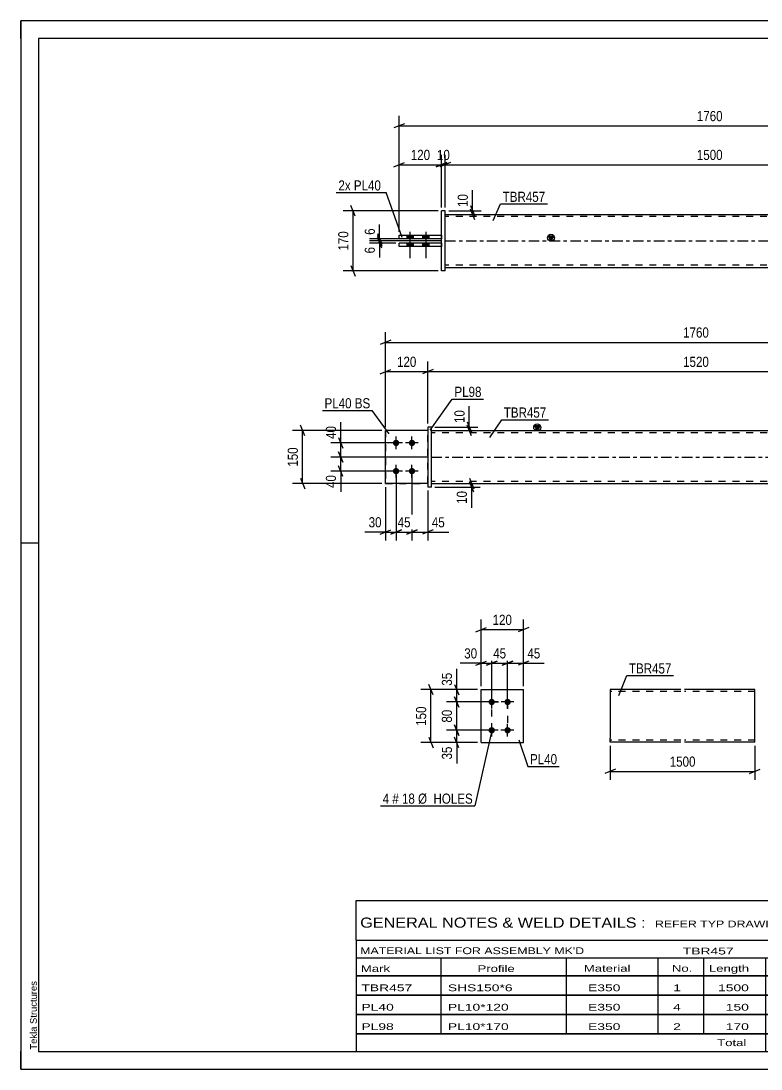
# Model space of a CAD drawing. Header units: millimetres. Extents: x 0 to 420, y 0 to 297.
# Drawn here: x 0 to 209.8, y 0 to 297 of the extents above; entities that cross this region are included whole.
import ezdxf

# ---------------------------------------------------------------- set-up
doc = ezdxf.new("R2010")
doc.units = ezdxf.units.MM
doc.linetypes.add('DXK_LINE_DOT2', pattern=[3.9198, 1.9599, -1.9599])
doc.linetypes.add('DXK_LINE_DOT3', pattern=[5.9187, 2.979, -0.9799, 0.9799, -0.9799])
doc.styles.add('Arial', font='ARIAL.TTF', dxfattribs={"height": 0.2})
doc.styles.add('Arial Narrow', font='ARIALN.TTF', dxfattribs={"height": 0.2})

# ---------------------------------------------------------------- blocks, each defined once
blk = doc.blocks.new('Unknown-580611824-1130')
at = {"color": 5, "linetype": 'Continuous'}
for p, q in [((420, 297), (0, 297)), ((0, 297), (0, 0)), ((0, 292), (0, 297)), ((415, 292), (5, 292)), ((5, 292), (5, 5)), ((5, 149), (0, 149)), ((0, 0), (0, 5)), ((5, 5), (415, 5)), ((0, 0), (420, 0))]:
    blk.add_line(p, q, dxfattribs=at)
at = {"color": 174, "linetype": 'Continuous', "style": 'Arial'}
blk.add_text('Tekla Structures', height=1.9102, rotation=90, dxfattribs=at).set_placement((4.5, 5.5))
blk = doc.blocks.new('Part-580611824-2026 - 2020')
at = {"color": 2, "linetype": 'Continuous'}
for p, q in [((130.43, 92.51), (130.43, 107.51)), ((130.43, 107.51), (142.43, 107.51)), ((142.43, 92.51), (142.43, 107.51)), ((130.43, 92.51), (142.43, 92.51))]:
    blk.add_line(p, q, dxfattribs=at)
blk = doc.blocks.new('Bolt-580611824-2727 - 2020')
at = {"linetype": 'Continuous'}
for points in [[(133.43, 103.11, -1), (133.43, 104.91, -1)], [(137.93, 103.11, -1), (137.93, 104.91, -1)], [(133.43, 95.11, -1), (133.43, 96.91, -1)], [(137.93, 95.11, -1), (137.93, 96.91, -1)]]:
    blk.add_hatch(color=1, dxfattribs=at).paths.add_polyline_path(points)
at = {"color": 1, "linetype": 'Continuous'}
for p, q in [((135.23, 104.01), (131.63, 104.01)), ((133.43, 102.21), (133.43, 105.81)), ((139.73, 104.01), (136.13, 104.01)), ((137.93, 102.21), (137.93, 105.81)), ((135.23, 96.01), (131.63, 96.01)), ((133.43, 94.21), (133.43, 97.81)), ((139.73, 96.01), (136.13, 96.01)), ((137.93, 94.21), (137.93, 97.81))]:
    blk.add_line(p, q, dxfattribs=at)
blk = doc.blocks.new('Part-580611824-1651 - 1645')
at = {"color": 7, "linetype": 'DXK_LINE_DOT2'}
for p, q in [((115.33, 180.93), (103.33, 180.93)), ((103.33, 180.93), (103.33, 165.93)), ((115.33, 165.93), (115.33, 180.93)), ((103.33, 165.93), (115.33, 165.93))]:
    blk.add_line(p, q, dxfattribs=at)
blk = doc.blocks.new('Part-580611824-1672 - 1645')
at = {"linetype": 'Continuous'}
blk.add_hatch(color=2, dxfattribs=at).paths.add_polyline_path([(146.33, 180.93), (145.53, 182.33), (147.13, 182.33)])
at = {"color": 2, "linetype": 'Continuous'}
for p, q in [((146.33, 180.93), (145.53, 182.33)), ((145.53, 182.33), (147.13, 182.33)), ((147.13, 182.33), (146.33, 180.93)), ((116.33, 180.93), (266.34, 180.93)), ((116.33, 165.93), (266.34, 165.93))]:
    blk.add_line(p, q, dxfattribs=at)
at = {"color": 7, "linetype": 'DXK_LINE_DOT2'}
for p, q in [((116.33, 165.93), (116.33, 180.93)), ((266.34, 180.33), (116.33, 180.33)), ((266.34, 165.93), (266.34, 180.93)), ((266.34, 166.53), (116.33, 166.53))]:
    blk.add_line(p, q, dxfattribs=at)
at = {"color": 7, "linetype": 'DXK_LINE_DOT3'}
blk.add_line((116.33, 173.43), (266.34, 173.43), dxfattribs=at)
at = {"color": 2, "linetype": 'Continuous'}
blk.add_circle((146.33, 181.83), 1, dxfattribs=at)
blk = doc.blocks.new('Part-580611824-1656 - 1645')
at = {"color": 2, "linetype": 'Continuous'}
for p, q in [((115.33, 180.93), (103.33, 180.93)), ((103.33, 165.93), (103.33, 180.93)), ((115.33, 165.93), (103.33, 165.93))]:
    blk.add_line(p, q, dxfattribs=at)
at = {"color": 7, "linetype": 'DXK_LINE_DOT2'}
blk.add_line((115.33, 165.93), (115.33, 180.93), dxfattribs=at)
blk = doc.blocks.new('Bolt-580611824-1679 - 1645')
at = {"linetype": 'Continuous'}
for points in [[(106.33, 176.53, -1), (106.33, 178.33, -1)], [(110.83, 176.53, -1), (110.83, 178.33, -1)], [(106.33, 168.53, -1), (106.33, 170.33, -1)], [(110.83, 168.53, -1), (110.83, 170.33, -1)]]:
    blk.add_hatch(color=1, dxfattribs=at).paths.add_polyline_path(points)
at = {"color": 1, "linetype": 'Continuous'}
for p, q in [((106.33, 175.63), (106.33, 179.23)), ((110.83, 175.63), (110.83, 179.23)), ((108.13, 177.43), (104.53, 177.43)), ((112.63, 177.43), (109.03, 177.43)), ((108.13, 169.43), (104.53, 169.43)), ((106.33, 167.63), (106.33, 171.23)), ((112.63, 169.43), (109.03, 169.43)), ((110.83, 167.63), (110.83, 171.23))]:
    blk.add_line(p, q, dxfattribs=at)
blk = doc.blocks.new('Part-580611824-1684 - 1645')
at = {"color": 2, "linetype": 'Continuous'}
for p, q in [((116.33, 181.93), (115.33, 181.93)), ((115.33, 181.93), (115.33, 164.93)), ((116.33, 164.93), (116.33, 181.93)), ((116.33, 164.93), (115.33, 164.93))]:
    blk.add_line(p, q, dxfattribs=at)
blk = doc.blocks.new('Part-580611824-1402 - 1367')
at = {"color": 2, "linetype": 'Continuous'}
for p, q in [((119.23, 234.07), (107.23, 234.07)), ((107.23, 233.07), (107.23, 234.07)), ((119.23, 233.07), (107.23, 233.07))]:
    blk.add_line(p, q, dxfattribs=at)
at = {"color": 7, "linetype": 'DXK_LINE_DOT2'}
blk.add_line((119.23, 234.07), (119.23, 233.07), dxfattribs=at)
blk = doc.blocks.new('Part-580611824-1434 - 1367')
at = {"linetype": 'Continuous'}
blk.add_hatch(color=2, dxfattribs=at).paths.add_polyline_path([(150.23, 234.67), (149.43, 236.07), (151.03, 236.07)])
at = {"color": 2, "linetype": 'Continuous'}
for p, q in [((120.23, 242.17), (270.23, 242.17)), ((150.23, 234.67), (149.43, 236.07)), ((149.43, 236.07), (151.03, 236.07)), ((151.03, 236.07), (150.23, 234.67)), ((120.23, 227.17), (270.23, 227.17))]:
    blk.add_line(p, q, dxfattribs=at)
at = {"color": 7, "linetype": 'DXK_LINE_DOT2'}
for p, q in [((120.23, 227.17), (120.23, 242.17)), ((270.23, 241.57), (120.23, 241.57)), ((270.23, 242.17), (270.23, 227.17)), ((270.23, 227.77), (120.23, 227.77))]:
    blk.add_line(p, q, dxfattribs=at)
at = {"color": 7, "linetype": 'DXK_LINE_DOT3'}
blk.add_line((120.23, 234.67), (270.23, 234.67), dxfattribs=at)
at = {"color": 2, "linetype": 'Continuous'}
blk.add_circle((150.23, 235.57), 1, dxfattribs=at)
blk = doc.blocks.new('Bolt-580611824-1370 - 1367')
at = {"linetype": 'Continuous'}
for points in [[(109.33, 235.27), (111.13, 235.27), (111.13, 236.27), (109.33, 236.27)], [(109.33, 235.27), (111.13, 235.27), (111.13, 236.27), (109.33, 236.27)], [(113.83, 235.27), (115.63, 235.27), (115.63, 236.27), (113.83, 236.27)], [(113.83, 235.27), (115.63, 235.27), (115.63, 236.27), (113.83, 236.27)], [(109.33, 233.07), (111.13, 233.07), (111.13, 234.07), (109.33, 234.07)], [(109.33, 233.07), (111.13, 233.07), (111.13, 234.07), (109.33, 234.07)], [(113.83, 233.07), (115.63, 233.07), (115.63, 234.07), (113.83, 234.07)], [(113.83, 233.07), (115.63, 233.07), (115.63, 234.07), (113.83, 234.07)]]:
    blk.add_hatch(color=1, dxfattribs=at).paths.add_polyline_path(points)
at = {"color": 1, "linetype": 'Continuous'}
for p, q in [((109.33, 236.27), (109.33, 235.27)), ((109.33, 236.27), (109.33, 235.27)), ((110.23, 237.27), (110.23, 229.77)), ((110.23, 237.27), (110.23, 229.77)), ((111.13, 236.27), (111.13, 235.27)), ((111.13, 236.27), (111.13, 235.27)), ((113.83, 236.27), (113.83, 235.27)), ((113.83, 236.27), (113.83, 235.27)), ((114.73, 237.27), (114.73, 229.77)), ((114.73, 237.27), (114.73, 229.77)), ((115.63, 236.27), (115.63, 235.27)), ((115.63, 236.27), (115.63, 235.27)), ((109.33, 234.07), (109.33, 233.07)), ((109.33, 234.07), (109.33, 233.07)), ((111.13, 234.07), (111.13, 233.07)), ((111.13, 234.07), (111.13, 233.07)), ((113.83, 234.07), (113.83, 233.07)), ((113.83, 234.07), (113.83, 233.07)), ((115.63, 234.07), (115.63, 233.07)), ((115.63, 234.07), (115.63, 233.07))]:
    blk.add_line(p, q, dxfattribs=at)
blk = doc.blocks.new('Part-580611824-1371 - 1367')
at = {"color": 2, "linetype": 'Continuous'}
for p, q in [((120.23, 243.17), (119.23, 243.17)), ((119.23, 226.17), (119.23, 243.17)), ((120.23, 226.17), (120.23, 243.17)), ((120.23, 226.17), (119.23, 226.17))]:
    blk.add_line(p, q, dxfattribs=at)
blk = doc.blocks.new('Part-580611824-1397 - 1367')
at = {"color": 2, "linetype": 'Continuous'}
for p, q in [((107.23, 236.27), (119.23, 236.27)), ((107.23, 235.27), (107.23, 236.27)), ((119.23, 235.27), (107.23, 235.27))]:
    blk.add_line(p, q, dxfattribs=at)
at = {"color": 7, "linetype": 'DXK_LINE_DOT2'}
blk.add_line((119.23, 236.27), (119.23, 235.27), dxfattribs=at)
blk = doc.blocks.new('Part-580611824-2228 - 2221')
at = {"color": 2, "linetype": 'Continuous'}
for p, q in [((187.03, 107.59), (167.03, 107.59)), ((167.03, 107.59), (167.03, 93.79)), ((208.03, 107.59), (188.03, 107.59)), ((208.03, 92.59), (208.03, 107.59)), ((167.03, 92.95), (167.03, 93.79)), ((167.03, 92.69), (167.03, 92.95)), ((167.03, 92.59), (167.03, 92.69)), ((187.03, 92.59), (167.03, 92.59)), ((208.03, 92.59), (188.03, 92.59))]:
    blk.add_line(p, q, dxfattribs=at)
at = {"color": 7, "linetype": 'DXK_LINE_DOT2'}
for p, q in [((187.03, 106.99), (167.03, 106.99)), ((208.03, 106.99), (188.03, 106.99)), ((167.03, 93.34), (167.03, 93.79)), ((167.03, 92.95), (167.03, 93.56)), ((167.03, 93.19), (167.03, 93.24)), ((167.03, 93.19), (167.03, 93.24)), ((187.03, 93.19), (167.03, 93.19)), ((167.03, 92.59), (167.03, 92.59)), ((208.03, 93.19), (188.03, 93.19)), ((208.03, 93.19), (208.03, 93.24))]:
    blk.add_line(p, q, dxfattribs=at)
blk = doc.blocks.new('Rectangle-580611824-3437 - 2020')
at = {"color": 1, "linetype": 'DXK_LINE_DOT2'}
blk.add_lwpolyline([(133.43, 104.01), (137.93, 104.01), (137.93, 96.01), (133.43, 96.01), (133.43, 104.01)], close=True, dxfattribs=at)
blk = doc.blocks.new('StraightDimension-580611824-2170 - 2020')
at = {"color": 7, "linetype": 'Continuous'}
for p, q in [((128.93, 123.91), (131.93, 125.11)), ((130.43, 108.51), (130.43, 127.36)), ((143.93, 125.11), (140.93, 123.91)), ((142.43, 108.51), (142.43, 127.36)), ((130.43, 124.51), (142.43, 124.51))]:
    blk.add_line(p, q, dxfattribs=at)
at = {"color": 0}
blk.add_wipeout([(139.77, 125.26), (139.77, 129.46), (133.08, 129.46), (133.08, 125.26)], dxfattribs=at)
at = {"color": 3, "style": 'Arial Narrow'}
blk.add_text('120', height=2.863, dxfattribs=at).set_placement((133.68, 125.86))
blk = doc.blocks.new('StraightDimension-580611824-3563 - 2020')
at = {"color": 7, "linetype": 'Continuous'}
for p, q in [((130.43, 108.51), (130.43, 117.86)), ((133.43, 105.01), (133.43, 117.86)), ((128.93, 114.41), (131.93, 115.61)), ((130.43, 115.01), (133.43, 115.01)), ((134.93, 115.61), (131.93, 114.41))]:
    blk.add_line(p, q, dxfattribs=at)
at = {"color": 0}
blk.add_wipeout([(129.9, 115.76), (129.9, 119.96), (125.04, 119.96), (125.04, 115.76)], dxfattribs=at)
at = {"color": 7, "linetype": 'Continuous'}
blk.add_line((130.43, 115.01), (124.52, 115.01), dxfattribs=at)
blk.add_line((130.43, 115.01), (124.52, 115.01), dxfattribs=at)
at = {"color": 3, "style": 'Arial Narrow'}
blk.add_text('30', height=2.863, dxfattribs=at).set_placement((125.64, 116.36))
blk = doc.blocks.new('StraightDimension-580611824-2128 - 2020')
at = {"color": 7, "linetype": 'Continuous'}
for p, q in [((129.43, 107.51), (113.34, 107.51)), ((116.79, 106.01), (115.59, 109.01)), ((116.19, 92.51), (116.19, 107.51)), ((129.43, 92.51), (113.34, 92.51)), ((115.59, 94.01), (116.79, 91.01))]:
    blk.add_line(p, q, dxfattribs=at)
at = {"color": 0}
blk.add_wipeout([(115.44, 103.35), (111.24, 103.35), (111.24, 96.66), (115.44, 96.66)], dxfattribs=at)
at = {"color": 3, "style": 'Arial Narrow'}
blk.add_text('150', height=2.863, rotation=90.0002, dxfattribs=at).set_placement((114.84, 97.26))
blk = doc.blocks.new('StraightDimension-580611824-3481 - 2020')
at = {"color": 7, "linetype": 'Continuous'}
for p, q in [((129.43, 107.51), (120.66, 107.51)), ((122.91, 109.01), (124.11, 106.01)), ((123.51, 104.01), (123.51, 107.51)), ((132.43, 104.01), (120.66, 104.01)), ((124.11, 102.51), (122.91, 105.51))]:
    blk.add_line(p, q, dxfattribs=at)
at = {"color": 0}
blk.add_wipeout([(122.76, 112.89), (118.56, 112.89), (118.56, 108.03), (122.76, 108.03)], dxfattribs=at)
at = {"color": 7, "linetype": 'Continuous'}
blk.add_line((123.51, 107.51), (123.51, 113.41), dxfattribs=at)
blk.add_line((123.51, 107.51), (123.51, 113.41), dxfattribs=at)
at = {"color": 3, "style": 'Arial Narrow'}
blk.add_text('35', height=2.863, rotation=90.0002, dxfattribs=at).set_placement((122.16, 108.63))
blk = doc.blocks.new('StraightDimension-580611824-3482 - 2020')
at = {"color": 7, "linetype": 'Continuous'}
for p, q in [((132.43, 104.01), (120.66, 104.01)), ((122.91, 105.51), (124.11, 102.51)), ((123.51, 96.01), (123.51, 104.01)), ((132.43, 96.01), (120.66, 96.01)), ((124.11, 94.51), (122.91, 97.51))]:
    blk.add_line(p, q, dxfattribs=at)
at = {"color": 0}
blk.add_wipeout([(122.76, 102.43), (118.56, 102.43), (118.56, 97.58), (122.76, 97.58)], dxfattribs=at)
at = {"color": 3, "style": 'Arial Narrow'}
blk.add_text('80', height=2.863, rotation=90.0002, dxfattribs=at).set_placement((122.16, 98.18))
blk = doc.blocks.new('StraightDimension-580611824-3483 - 2020')
at = {"color": 7, "linetype": 'Continuous'}
for p, q in [((132.43, 96.01), (120.66, 96.01)), ((122.91, 97.51), (124.11, 94.51)), ((123.51, 92.51), (123.51, 96.01)), ((129.43, 92.51), (120.66, 92.51)), ((124.11, 91.01), (122.91, 94.01))]:
    blk.add_line(p, q, dxfattribs=at)
at = {"color": 0}
blk.add_wipeout([(122.76, 91.98), (118.56, 91.98), (118.56, 87.12), (122.76, 87.12)], dxfattribs=at)
at = {"color": 7, "linetype": 'Continuous'}
blk.add_line((123.51, 92.51), (123.51, 86.6), dxfattribs=at)
blk.add_line((123.51, 92.51), (123.51, 86.6), dxfattribs=at)
at = {"color": 3, "style": 'Arial Narrow'}
blk.add_text('35', height=2.863, rotation=90.0002, dxfattribs=at).set_placement((122.16, 87.72))
blk = doc.blocks.new('StraightDimension-580611824-3561 - 2020')
at = {"color": 7, "linetype": 'Continuous'}
for p, q in [((137.93, 105.01), (137.93, 117.86)), ((142.43, 108.51), (142.43, 117.86)), ((136.43, 114.41), (139.43, 115.61)), ((137.93, 115.01), (142.43, 115.01)), ((143.93, 115.61), (140.93, 114.41))]:
    blk.add_line(p, q, dxfattribs=at)
at = {"color": 0}
blk.add_wipeout([(147.81, 115.76), (147.81, 119.96), (142.95, 119.96), (142.95, 115.76)], dxfattribs=at)
at = {"color": 7, "linetype": 'Continuous'}
blk.add_line((142.43, 115.01), (148.33, 115.01), dxfattribs=at)
blk.add_line((142.43, 115.01), (148.33, 115.01), dxfattribs=at)
at = {"color": 3, "style": 'Arial Narrow'}
blk.add_text('45', height=2.863, dxfattribs=at).set_placement((143.55, 116.36))
blk = doc.blocks.new('StraightDimension-580611824-3562 - 2020')
at = {"color": 7, "linetype": 'Continuous'}
for p, q in [((133.43, 105.01), (133.43, 117.86)), ((137.93, 105.01), (137.93, 117.86)), ((131.93, 114.41), (134.93, 115.61)), ((133.43, 115.01), (137.93, 115.01)), ((139.43, 115.61), (136.43, 114.41))]:
    blk.add_line(p, q, dxfattribs=at)
at = {"color": 0}
blk.add_wipeout([(138.1, 115.76), (138.1, 119.96), (133.25, 119.96), (133.25, 115.76)], dxfattribs=at)
at = {"color": 3, "style": 'Arial Narrow'}
blk.add_text('45', height=2.863, dxfattribs=at).set_placement((133.85, 116.36))
blk = doc.blocks.new('StraightDimension-580611824-1795 - 1645')
at = {"color": 7, "linetype": 'Continuous'}
for p, q in [((90.04, 178.93), (91.24, 175.93)), ((105.33, 177.43), (87.79, 177.43)), ((90.64, 173.43), (90.64, 177.43)), ((115.33, 173.43), (87.79, 173.43)), ((91.24, 171.93), (90.04, 174.93))]:
    blk.add_line(p, q, dxfattribs=at)
at = {"color": 0}
blk.add_wipeout([(89.89, 182.81), (85.69, 182.81), (85.69, 177.96), (89.89, 177.96)], dxfattribs=at)
at = {"color": 7, "linetype": 'Continuous'}
blk.add_line((90.64, 177.43), (90.64, 183.34), dxfattribs=at)
blk.add_line((90.64, 177.43), (90.64, 183.34), dxfattribs=at)
at = {"color": 3, "style": 'Arial Narrow'}
blk.add_text('40', height=2.863, rotation=90.0002, dxfattribs=at).set_placement((89.29, 178.56))
blk = doc.blocks.new('StraightDimension-580611824-1741 - 1645')
at = {"color": 7, "linetype": 'Continuous'}
for p, q in [((110.83, 168.43), (110.83, 149.76)), ((115.33, 163.93), (115.33, 149.76)), ((109.33, 151.56), (112.33, 152.76)), ((110.83, 152.16), (115.33, 152.16)), ((116.83, 152.76), (113.83, 151.56))]:
    blk.add_line(p, q, dxfattribs=at)
at = {"color": 0}
blk.add_wipeout([(120.72, 152.91), (120.72, 157.11), (115.86, 157.11), (115.86, 152.91)], dxfattribs=at)
at = {"color": 7, "linetype": 'Continuous'}
blk.add_line((115.33, 152.16), (121.24, 152.16), dxfattribs=at)
blk.add_line((115.33, 152.16), (121.24, 152.16), dxfattribs=at)
at = {"color": 3, "style": 'Arial Narrow'}
blk.add_text('45', height=2.863, dxfattribs=at).set_placement((116.46, 153.51))
blk = doc.blocks.new('StraightDimension-580611824-1748 - 1645')
at = {"color": 7, "linetype": 'Continuous'}
for p, q in [((106.33, 168.43), (106.33, 149.76)), ((110.83, 168.43), (110.83, 149.76)), ((104.83, 151.56), (107.83, 152.76)), ((106.33, 152.16), (110.83, 152.16)), ((112.33, 152.76), (109.33, 151.56))]:
    blk.add_line(p, q, dxfattribs=at)
at = {"color": 0}
blk.add_wipeout([(111.01, 152.91), (111.01, 157.11), (106.16, 157.11), (106.16, 152.91)], dxfattribs=at)
at = {"color": 3, "style": 'Arial Narrow'}
blk.add_text('45', height=2.863, dxfattribs=at).set_placement((106.76, 153.51))
blk = doc.blocks.new('StraightDimension-580611824-1755 - 1645')
at = {"color": 7, "linetype": 'Continuous'}
for p, q in [((106.33, 168.43), (106.33, 149.76)), ((103.33, 164.93), (103.33, 149.76)), ((101.83, 151.56), (104.83, 152.76)), ((103.33, 152.16), (106.33, 152.16)), ((107.83, 152.76), (104.83, 151.56))]:
    blk.add_line(p, q, dxfattribs=at)
at = {"color": 0}
blk.add_wipeout([(102.81, 152.91), (102.81, 157.11), (97.95, 157.11), (97.95, 152.91)], dxfattribs=at)
at = {"color": 7, "linetype": 'Continuous'}
blk.add_line((103.33, 152.16), (97.43, 152.16), dxfattribs=at)
blk.add_line((103.33, 152.16), (97.43, 152.16), dxfattribs=at)
at = {"color": 3, "style": 'Arial Narrow'}
blk.add_text('30', height=2.863, dxfattribs=at).set_placement((98.55, 153.51))
blk = doc.blocks.new('StraightDimension-580611824-1909 - 1645')
at = {"color": 7, "linetype": 'Continuous'}
for p, q in [((115.33, 182.93), (115.33, 200.48)), ((267.34, 182.93), (267.34, 200.48)), ((116.83, 198.23), (113.83, 197.03)), ((115.33, 197.63), (267.34, 197.63)), ((265.84, 197.03), (268.84, 198.23))]:
    blk.add_line(p, q, dxfattribs=at)
at = {"color": 0}
blk.add_wipeout([(195.59, 198.38), (195.59, 202.58), (187.08, 202.58), (187.08, 198.38)], dxfattribs=at)
at = {"color": 3, "style": 'Arial Narrow'}
blk.add_text('1520', height=2.863, dxfattribs=at).set_placement((187.68, 198.98))
blk = doc.blocks.new('StraightDimension-580611824-1710 - 1645')
at = {"color": 7, "linetype": 'Continuous'}
for p, q in [((103.33, 181.93), (103.33, 208.78)), ((279.34, 181.93), (279.34, 208.78)), ((104.83, 206.53), (101.83, 205.33)), ((103.33, 205.93), (279.34, 205.93)), ((277.84, 205.33), (280.84, 206.53))]:
    blk.add_line(p, q, dxfattribs=at)
at = {"color": 0}
blk.add_wipeout([(195.59, 206.68), (195.59, 210.88), (187.08, 210.88), (187.08, 206.68)], dxfattribs=at)
at = {"color": 3, "style": 'Arial Narrow'}
blk.add_text('1760', height=2.863, dxfattribs=at).set_placement((187.68, 207.28))
blk = doc.blocks.new('StraightDimension-580611824-1777 - 1645')
at = {"color": 7, "linetype": 'Continuous'}
for p, q in [((127.14, 167.43), (128.34, 164.43)), ((128.34, 163.43), (127.14, 166.43)), ((117.33, 165.93), (130.14, 165.93)), ((117.33, 164.93), (130.14, 164.93)), ((127.74, 164.93), (127.74, 165.93))]:
    blk.add_line(p, q, dxfattribs=at)
at = {"color": 0}
blk.add_wipeout([(126.99, 164.41), (122.79, 164.41), (122.79, 159.55), (126.99, 159.55)], dxfattribs=at)
at = {"color": 7, "linetype": 'Continuous'}
blk.add_line((127.74, 164.93), (127.74, 159.02), dxfattribs=at)
blk.add_line((127.74, 164.93), (127.74, 159.02), dxfattribs=at)
at = {"color": 3, "style": 'Arial Narrow'}
blk.add_text('10', height=2.863, rotation=90.0002, dxfattribs=at).set_placement((126.39, 160.15))
blk = doc.blocks.new('StraightDimension-580611824-1786 - 1645')
at = {"color": 7, "linetype": 'Continuous'}
for p, q in [((117.33, 181.93), (129.48, 181.93)), ((126.48, 183.43), (127.68, 180.43)), ((127.68, 179.43), (126.48, 182.43)), ((127.08, 180.93), (127.08, 181.93)), ((117.33, 180.93), (129.48, 180.93))]:
    blk.add_line(p, q, dxfattribs=at)
at = {"color": 0}
blk.add_wipeout([(126.33, 187.31), (122.13, 187.31), (122.13, 182.46), (126.33, 182.46)], dxfattribs=at)
at = {"color": 7, "linetype": 'Continuous'}
blk.add_line((127.08, 181.93), (127.08, 187.84), dxfattribs=at)
blk.add_line((127.08, 181.93), (127.08, 187.84), dxfattribs=at)
at = {"color": 3, "style": 'Arial Narrow'}
blk.add_text('10', height=2.863, rotation=90.0002, dxfattribs=at).set_placement((125.73, 183.06))
blk = doc.blocks.new('StraightDimension-580611824-1808 - 1645')
at = {"color": 7, "linetype": 'Continuous'}
for p, q in [((115.33, 173.43), (87.79, 173.43)), ((90.04, 174.93), (91.24, 171.93)), ((90.64, 169.43), (90.64, 173.43)), ((105.33, 169.43), (87.79, 169.43)), ((91.24, 167.93), (90.04, 170.93))]:
    blk.add_line(p, q, dxfattribs=at)
at = {"color": 0}
blk.add_wipeout([(89.89, 168.91), (85.69, 168.91), (85.69, 164.05), (89.89, 164.05)], dxfattribs=at)
at = {"color": 7, "linetype": 'Continuous'}
blk.add_line((90.64, 169.43), (90.64, 163.52), dxfattribs=at)
blk.add_line((90.64, 169.43), (90.64, 163.52), dxfattribs=at)
at = {"color": 3, "style": 'Arial Narrow'}
blk.add_text('40', height=2.863, rotation=90.0002, dxfattribs=at).set_placement((89.29, 164.65))
blk = doc.blocks.new('StraightDimension-580611824-1853 - 1645')
at = {"color": 7, "linetype": 'Continuous'}
for p, q in [((80.43, 179.43), (79.23, 182.43)), ((102.33, 180.93), (76.98, 180.93)), ((79.83, 165.93), (79.83, 180.93)), ((79.23, 167.43), (80.43, 164.43)), ((102.33, 165.93), (76.98, 165.93))]:
    blk.add_line(p, q, dxfattribs=at)
at = {"color": 0}
blk.add_wipeout([(79.08, 176.77), (74.88, 176.77), (74.88, 170.09), (79.08, 170.09)], dxfattribs=at)
at = {"color": 3, "style": 'Arial Narrow'}
blk.add_text('150', height=2.863, rotation=90.0002, dxfattribs=at).set_placement((78.48, 170.69))
blk = doc.blocks.new('StraightDimension-580611824-1916 - 1645')
at = {"color": 7, "linetype": 'Continuous'}
for p, q in [((103.33, 181.93), (103.33, 200.48)), ((115.33, 182.93), (115.33, 200.48)), ((101.83, 197.03), (104.83, 198.23)), ((103.33, 197.63), (115.33, 197.63)), ((116.83, 198.23), (113.83, 197.03))]:
    blk.add_line(p, q, dxfattribs=at)
at = {"color": 0}
blk.add_wipeout([(112.68, 198.38), (112.68, 202.58), (105.99, 202.58), (105.99, 198.38)], dxfattribs=at)
at = {"color": 3, "style": 'Arial Narrow'}
blk.add_text('120', height=2.863, dxfattribs=at).set_placement((106.59, 198.98))
blk = doc.blocks.new('StraightDimension-580611824-1503 - 1367')
at = {"color": 7, "linetype": 'Continuous'}
for p, q in [((94.74, 241.67), (93.54, 244.67)), ((118.23, 243.17), (91.29, 243.17)), ((94.14, 226.17), (94.14, 243.17)), ((118.23, 226.17), (91.29, 226.17)), ((93.54, 227.67), (94.74, 224.67))]:
    blk.add_line(p, q, dxfattribs=at)
at = {"color": 0}
blk.add_wipeout([(93.39, 238.01), (89.19, 238.01), (89.19, 231.33), (93.39, 231.33)], dxfattribs=at)
at = {"color": 3, "style": 'Arial Narrow'}
blk.add_text('170', height=2.863, rotation=90.0002, dxfattribs=at).set_placement((92.79, 231.93))
blk = doc.blocks.new('StraightDimension-580611824-1449 - 1367')
at = {"color": 7, "linetype": 'Continuous'}
for p, q in [((127.41, 244.67), (128.61, 241.67)), ((128.61, 240.67), (127.41, 243.67)), ((121.23, 243.17), (130.41, 243.17)), ((121.23, 242.17), (130.41, 242.17)), ((128.01, 242.17), (128.01, 243.17))]:
    blk.add_line(p, q, dxfattribs=at)
at = {"color": 0}
blk.add_wipeout([(127.26, 248.55), (123.06, 248.55), (123.06, 243.69), (127.26, 243.69)], dxfattribs=at)
at = {"color": 7, "linetype": 'Continuous'}
blk.add_line((128.01, 243.17), (128.01, 249.08), dxfattribs=at)
blk.add_line((128.01, 243.17), (128.01, 249.08), dxfattribs=at)
at = {"color": 3, "style": 'Arial Narrow'}
blk.add_text('10', height=2.863, rotation=90.0002, dxfattribs=at).set_placement((126.66, 244.29))
blk = doc.blocks.new('StraightDimension-580611824-1467 - 1367')
at = {"color": 7, "linetype": 'Continuous'}
for p, q in [((112.23, 235.27), (98.79, 235.27)), ((119.23, 234.67), (98.79, 234.67)), ((101.04, 236.77), (102.24, 233.77)), ((102.24, 233.17), (101.04, 236.17)), ((101.64, 234.67), (101.64, 235.27))]:
    blk.add_line(p, q, dxfattribs=at)
at = {"color": 0}
blk.add_wipeout([(100.89, 238.82), (96.69, 238.82), (96.69, 235.79), (100.89, 235.79)], dxfattribs=at)
at = {"color": 7, "linetype": 'Continuous'}
blk.add_line((101.64, 235.27), (101.64, 239.35), dxfattribs=at)
blk.add_line((101.64, 235.27), (101.64, 239.35), dxfattribs=at)
at = {"color": 3, "style": 'Arial Narrow'}
blk.add_text('6', height=2.86, rotation=90.0002, dxfattribs=at).set_placement((100.29, 236.39))
blk = doc.blocks.new('StraightDimension-580611824-1486 - 1367')
at = {"color": 7, "linetype": 'Continuous'}
for p, q in [((119.23, 234.67), (98.79, 234.67)), ((101.04, 236.17), (102.24, 233.17)), ((102.24, 232.57), (101.04, 235.57)), ((101.64, 234.07), (101.64, 234.67)), ((106.23, 234.07), (98.79, 234.07))]:
    blk.add_line(p, q, dxfattribs=at)
at = {"color": 0}
blk.add_wipeout([(100.89, 233.54), (96.69, 233.54), (96.69, 230.52), (100.89, 230.52)], dxfattribs=at)
at = {"color": 7, "linetype": 'Continuous'}
blk.add_line((101.64, 234.07), (101.64, 229.99), dxfattribs=at)
blk.add_line((101.64, 234.07), (101.64, 229.99), dxfattribs=at)
at = {"color": 3, "style": 'Arial Narrow'}
blk.add_text('6', height=2.86, rotation=90.0002, dxfattribs=at).set_placement((100.29, 231.12))
blk = doc.blocks.new('StraightDimension-580611824-1517 - 1367')
at = {"color": 7, "linetype": 'Continuous'}
for p, q in [((108.73, 267.87), (105.73, 266.67)), ((107.23, 237.27), (107.23, 270.12)), ((281.73, 266.67), (284.73, 267.87)), ((283.23, 237.27), (283.23, 270.12)), ((107.23, 267.27), (283.23, 267.27))]:
    blk.add_line(p, q, dxfattribs=at)
at = {"color": 0}
blk.add_wipeout([(199.49, 268.02), (199.49, 272.22), (190.97, 272.22), (190.97, 268.02)], dxfattribs=at)
at = {"color": 3, "style": 'Arial Narrow'}
blk.add_text('1760', height=2.863, dxfattribs=at).set_placement((191.57, 268.62))
blk = doc.blocks.new('StraightDimension-580611824-1528 - 1367')
at = {"color": 7, "linetype": 'Continuous'}
for p, q in [((119.23, 244.17), (119.23, 259.11)), ((120.23, 244.17), (120.23, 259.11)), ((117.73, 255.66), (120.73, 256.86)), ((121.73, 256.86), (118.73, 255.66)), ((119.23, 256.26), (120.23, 256.26))]:
    blk.add_line(p, q, dxfattribs=at)
at = {"color": 0}
blk.add_wipeout([(122.16, 257.01), (122.16, 261.21), (117.3, 261.21), (117.3, 257.01)], dxfattribs=at)
at = {"color": 3, "style": 'Arial Narrow'}
blk.add_text('10', height=2.863, dxfattribs=at).set_placement((117.9, 257.61))
blk = doc.blocks.new('StraightDimension-580611824-1538 - 1367')
at = {"color": 7, "linetype": 'Continuous'}
for p, q in [((107.23, 237.27), (107.23, 259.11)), ((119.23, 244.17), (119.23, 259.11)), ((105.73, 255.66), (108.73, 256.86)), ((107.23, 256.26), (119.23, 256.26)), ((120.73, 256.86), (117.73, 255.66))]:
    blk.add_line(p, q, dxfattribs=at)
at = {"color": 0}
blk.add_wipeout([(116.57, 257.01), (116.57, 261.21), (109.89, 261.21), (109.89, 257.01)], dxfattribs=at)
at = {"color": 3, "style": 'Arial Narrow'}
blk.add_text('120', height=2.863, dxfattribs=at).set_placement((110.49, 257.61))
blk = doc.blocks.new('StraightDimension-580611824-1548 - 1367')
at = {"color": 7, "linetype": 'Continuous'}
for p, q in [((120.23, 244.17), (120.23, 259.11)), ((270.23, 244.17), (270.23, 259.11)), ((121.73, 256.86), (118.73, 255.66)), ((120.23, 256.26), (270.23, 256.26)), ((268.73, 255.66), (271.73, 256.86))]:
    blk.add_line(p, q, dxfattribs=at)
at = {"color": 0}
blk.add_wipeout([(199.49, 257.01), (199.49, 261.21), (190.97, 261.21), (190.97, 257.01)], dxfattribs=at)
at = {"color": 3, "style": 'Arial Narrow'}
blk.add_text('1500', height=2.863, dxfattribs=at).set_placement((191.57, 257.61))
blk = doc.blocks.new('StraightDimension-580611824-2233 - 2221')
at = {"color": 7, "linetype": 'Continuous'}
for p, q in [((167.03, 91.59), (167.03, 81.93)), ((208.03, 91.59), (208.03, 81.93)), ((168.53, 84.93), (165.53, 83.73)), ((167.03, 84.33), (208.03, 84.33)), ((206.53, 83.73), (209.53, 84.93))]:
    blk.add_line(p, q, dxfattribs=at)
at = {"color": 0}
blk.add_wipeout([(191.79, 85.08), (191.79, 89.28), (183.28, 89.28), (183.28, 85.08)], dxfattribs=at)
at = {"color": 3, "style": 'Arial Narrow'}
blk.add_text('1500', height=2.863, dxfattribs=at).set_placement((183.88, 85.68))
blk = doc.blocks.new('Unknown-580611824-4236')
at = {"color": 7, "linetype": 'Continuous'}
for p, q in [((95, 47.75), (255, 47.75)), ((95, 36.5), (95, 47.75)), ((255, 47.75), (255, 36.5)), ((95, 36.5), (255, 36.5)), ((95, 36.5), (95, 31.5)), ((255, 36.5), (255, 31.5)), ((95, 31.5), (255, 31.5)), ((95, 31.5), (95, 26.5)), ((119, 31.5), (119, 26.5)), ((154.5, 31.5), (154.5, 26.5)), ((180.5, 31.5), (180.5, 26.5)), ((193.5, 31.5), (193.5, 26.5)), ((211, 31.5), (211, 26.5)), ((233, 31.5), (233, 26.5)), ((255, 31.5), (255, 26.5)), ((95, 26.5), (255, 26.5)), ((95, 26.45), (95, 21.05)), ((95, 26.45), (255, 26.45)), ((119, 26.5), (119, 21)), ((154.5, 26.5), (154.5, 21)), ((180.5, 26.5), (180.5, 21)), ((193.5, 26.5), (193.5, 21)), ((211, 26.5), (211, 21)), ((233, 26.5), (233, 21)), ((255, 26.45), (255, 21.05)), ((95, 21.05), (255, 21.05)), ((95, 20.95), (95, 15.55)), ((95, 20.95), (255, 20.95)), ((119, 21), (119, 15.5)), ((154.5, 21), (154.5, 15.5)), ((180.5, 21), (180.5, 15.5)), ((193.5, 21), (193.5, 15.5)), ((211, 21), (211, 15.5)), ((233, 21), (233, 15.5)), ((255, 20.95), (255, 15.55)), ((95, 15.55), (255, 15.55)), ((95, 15.45), (95, 10.05)), ((95, 15.45), (255, 15.45)), ((119, 15.5), (119, 10)), ((154.5, 15.5), (154.5, 10)), ((180.5, 15.5), (180.5, 10)), ((193.5, 15.5), (193.5, 10)), ((211, 15.5), (211, 10)), ((233, 15.5), (233, 10)), ((255, 15.45), (255, 10.05)), ((95, 10.05), (255, 10.05)), ((95, 10), (255, 10)), ((95, 10), (95, 5)), ((211, 10), (211, 5)), ((233, 10), (233, 5)), ((255, 10), (255, 5)), ((95, 5), (255, 5))]:
    blk.add_line(p, q, dxfattribs=at)
at = {"color": 7, "style": 'Arial Narrow'}
for s, height, width, p in [('GENERAL NOTES & WELD DETAILS :', 2.8633, 1.4, (96.15, 40.06)), ('REFER TYP DRAWING TYP-01', 1.9089, 1.6, (179.7, 40.16)), ("MATERIAL LIST FOR ASSEMBLY MK'D", 1.9089, 1.6, (96.15, 32.56)), ('TBR457', 1.909, 1.794707, (187.59, 32.47)), ('1', 1.91, 1.794707, (217.08, 32.56)), ('No. Required', 1.9089, 1.6, (226.41, 32.56)), ('Mark', 1.909, 1.7, (96.34, 27.5)), ('Profile', 1.909, 1.7, (129.41, 27.5)), ('Material', 1.909, 1.7, (159.54, 27.56)), ('No.', 1.909, 1.7, (184.5, 27.56)), ('Length', 1.909, 1.7, (195, 27.56)), ('Area', 1.909, 1.7, (217.5, 27.56)), ('Weight', 1.909, 1.7, (237, 27.56))]:
    blk.add_text(s, height=height, dxfattribs=dict(at, width=width)).set_placement(p)
at = {"color": 7, "linetype": 'Continuous', "style": 'Arial Narrow'}
for s, height, width, p in [('TBR457', 1.909, 1.794707, (96.5, 22.06)), ('SHS150*6', 1.909, 1.794707, (121, 22.06)), ('E350', 1.909, 1.794707, (160.74, 22.06)), ('1', 1.91, 1.794707, (184.86, 22.06)), ('1500', 1.909, 1.794707, (197.58, 22.06)), ('0.9', 1.909, 1.794707, (221.32, 22.06)), ('40.7', 1.909, 1.794707, (240.14, 22.06)), ('PL40', 1.909, 1.794707, (96.5, 16.56)), ('PL10*120', 1.909, 1.794707, (121, 16.56)), ('E350', 1.909, 1.794707, (160.74, 16.56)), ('4', 1.91, 1.794707, (184.86, 16.56)), ('150', 1.909, 1.794707, (199.77, 16.56)), ('0.0', 1.909, 1.794707, (221.32, 16.56)), ('5.7', 1.909, 1.794707, (242.33, 16.56)), ('PL98', 1.909, 1.794707, (96.5, 11.06)), ('PL10*170', 1.909, 1.794707, (121, 11.06)), ('E350', 1.909, 1.794707, (160.74, 11.06)), ('2', 1.91, 1.794707, (184.86, 11.06)), ('170', 1.909, 1.794707, (199.77, 11.06)), ('0.1', 1.909, 1.794707, (221.32, 11.06)), ('4.5', 1.909, 1.794707, (242.33, 11.06)), ('Total', 1.909, 1.7, (197.33, 6.5)), ('1.2', 1.909, 1.794707, (220.83, 6.5)), ('50.9', 1.909, 1.794707, (240.14, 6.5))]:
    blk.add_text(s, height=height, dxfattribs=dict(at, width=width)).set_placement(p)
blk = doc.blocks.new('Mark-580611824-3633 - 2020')
at = {"color": 0}
blk.add_wipeout([(104.37, 75.19), (104.37, 78.19), (102.54, 78.19), (102.54, 75.19)], dxfattribs=at)
blk.add_wipeout([(104.37, 75.19), (104.37, 78.19), (102.54, 78.19), (102.54, 75.19)], dxfattribs=at)
blk.add_wipeout([(107.09, 75.19), (107.09, 78.19), (105.27, 78.19), (105.27, 75.19)], dxfattribs=at)
blk.add_wipeout([(107.09, 75.19), (107.09, 78.19), (105.27, 78.19), (105.27, 75.19)], dxfattribs=at)
at = {"color": 3, "style": 'Arial Narrow'}
blk.add_text('4', height=2.86, dxfattribs=at).set_placement((102.54, 75.19))
at = {"color": 0}
blk.add_wipeout([(111.65, 75.19), (111.65, 78.19), (107.99, 78.19), (107.99, 75.19)], dxfattribs=at)
blk.add_wipeout([(111.65, 75.19), (111.65, 78.19), (107.99, 78.19), (107.99, 75.19)], dxfattribs=at)
at = {"color": 3, "style": 'Arial Narrow'}
blk.add_text('#', height=2.86, dxfattribs=at).set_placement((105.27, 75.19))
at = {"color": 0}
blk.add_wipeout([(128.08, 75.19), (128.08, 78.19), (112.55, 78.19), (112.55, 75.19)], dxfattribs=at)
blk.add_wipeout([(128.08, 75.19), (128.08, 78.19), (112.55, 78.19), (112.55, 75.19)], dxfattribs=at)
at = {"color": 7, "linetype": 'Continuous'}
for p in [(133.5, 95.91), (101.94, 74.59)]:
    blk.add_line(p, (128.68, 74.59), dxfattribs=at)
at = {"color": 3, "style": 'Arial Narrow'}
for s, p in [('18', (107.99, 75.19)), ('Ø  HOLES', (112.55, 75.19))]:
    blk.add_text(s, height=2.863, dxfattribs=at).set_placement(p)
blk = doc.blocks.new('Mark-580611824-2022 - 2020')
at = {"color": 0}
blk.add_wipeout([(151.96, 86.37), (151.96, 89.37), (144.29, 89.37), (144.29, 86.37)], dxfattribs=at)
blk.add_wipeout([(151.96, 86.37), (151.96, 89.37), (144.29, 89.37), (144.29, 86.37)], dxfattribs=at)
at = {"color": 30, "linetype": 'Continuous'}
for p, q in [((141.1, 93.31), (143.69, 85.77)), ((143.69, 85.77), (152.56, 85.77))]:
    blk.add_line(p, q, dxfattribs=at)
at = {"color": 3, "style": 'Arial Narrow'}
blk.add_text('PL40', height=2.863, dxfattribs=at).set_placement((144.29, 86.37))
blk = doc.blocks.new('Mark-580611824-1668 - 1645')
at = {"color": 0}
blk.add_wipeout([(148.91, 184.61), (148.91, 187.61), (136.85, 187.61), (136.85, 184.61)], dxfattribs=at)
blk.add_wipeout([(148.91, 184.61), (148.91, 187.61), (136.85, 187.61), (136.85, 184.61)], dxfattribs=at)
at = {"color": 30, "linetype": 'Continuous'}
for p, q in [((132.85, 178.96), (136.25, 184.01)), ((136.25, 184.01), (149.51, 184.01))]:
    blk.add_line(p, q, dxfattribs=at)
at = {"color": 3, "style": 'Arial Narrow'}
blk.add_text('TBR457', height=2.863, dxfattribs=at).set_placement((136.85, 184.61))
blk = doc.blocks.new('Mark-580611824-1680 - 1645')
at = {"color": 0}
blk.add_wipeout([(130.54, 190.47), (130.54, 193.47), (122.86, 193.47), (122.86, 190.47)], dxfattribs=at)
blk.add_wipeout([(130.54, 190.47), (130.54, 193.47), (122.86, 193.47), (122.86, 190.47)], dxfattribs=at)
at = {"color": 30, "linetype": 'Continuous'}
for p, q in [((115.97, 181.01), (122.26, 189.87)), ((122.26, 189.87), (131.14, 189.87))]:
    blk.add_line(p, q, dxfattribs=at)
at = {"color": 3, "style": 'Arial Narrow'}
blk.add_text('PL98', height=2.863, dxfattribs=at).set_placement((122.86, 190.47))
blk = doc.blocks.new('MarkSet-580611824-1948 - 1645')
at = {"color": 0}
blk.add_wipeout([(93.71, 187.23), (93.71, 190.23), (86.04, 190.23), (86.04, 187.23)], dxfattribs=at)
blk.add_wipeout([(93.71, 187.23), (93.71, 190.23), (86.04, 190.23), (86.04, 187.23)], dxfattribs=at)
blk.add_wipeout([(98.99, 187.23), (98.99, 190.23), (94.61, 190.23), (94.61, 187.23)], dxfattribs=at)
blk.add_wipeout([(98.99, 187.23), (98.99, 190.23), (94.61, 190.23), (94.61, 187.23)], dxfattribs=at)
at = {"color": 30, "linetype": 'Continuous'}
for p in [(85.44, 186.63), (104.37, 179.99)]:
    blk.add_line(p, (99.59, 186.63), dxfattribs=at)
at = {"color": 3, "style": 'Arial Narrow'}
for s, p in [('PL40', (86.04, 187.23)), ('BS', (94.61, 187.23))]:
    blk.add_text(s, height=2.863, dxfattribs=at).set_placement(p)
blk = doc.blocks.new('MarkSet-580611824-1636 - 1367')
at = {"color": 30, "linetype": 'Continuous'}
blk.add_line((108.08, 235.65), (103.52, 248.36), dxfattribs=at)
at = {"color": 0}
blk.add_wipeout([(93.45, 248.96), (93.45, 251.96), (89.98, 251.96), (89.98, 248.96)], dxfattribs=at)
blk.add_wipeout([(93.45, 248.96), (93.45, 251.96), (89.98, 251.96), (89.98, 248.96)], dxfattribs=at)
blk.add_wipeout([(102.02, 248.96), (102.02, 251.96), (94.35, 251.96), (94.35, 248.96)], dxfattribs=at)
blk.add_wipeout([(102.02, 248.96), (102.02, 251.96), (94.35, 251.96), (94.35, 248.96)], dxfattribs=at)
at = {"color": 30, "linetype": 'Continuous'}
blk.add_line((89.38, 248.36), (103.52, 248.36), dxfattribs=at)
at = {"color": 3, "style": 'Arial Narrow'}
for s, p in [('2x', (89.98, 248.96)), ('PL40', (94.35, 248.96))]:
    blk.add_text(s, height=2.863, dxfattribs=at).set_placement(p)
blk = doc.blocks.new('Mark-580611824-1430 - 1367')
at = {"color": 0}
blk.add_wipeout([(148.6, 245.74), (148.6, 248.74), (136.54, 248.74), (136.54, 245.74)], dxfattribs=at)
blk.add_wipeout([(148.6, 245.74), (148.6, 248.74), (136.54, 248.74), (136.54, 245.74)], dxfattribs=at)
at = {"color": 30, "linetype": 'Continuous'}
for p, q in [((133.84, 240.48), (135.94, 245.14)), ((135.94, 245.14), (149.2, 245.14))]:
    blk.add_line(p, q, dxfattribs=at)
at = {"color": 3, "style": 'Arial Narrow'}
blk.add_text('TBR457', height=2.863, dxfattribs=at).set_placement((136.54, 245.74))
blk = doc.blocks.new('Mark-580611824-2224 - 2221')
at = {"color": 0}
blk.add_wipeout([(184.39, 112.09), (184.39, 115.09), (172.33, 115.09), (172.33, 112.09)], dxfattribs=at)
blk.add_wipeout([(184.39, 112.09), (184.39, 115.09), (172.33, 115.09), (172.33, 112.09)], dxfattribs=at)
at = {"color": 30, "linetype": 'Continuous'}
for p, q in [((169.5, 105.84), (171.73, 111.49)), ((171.73, 111.49), (184.99, 111.49))]:
    blk.add_line(p, q, dxfattribs=at)
at = {"color": 3, "style": 'Arial Narrow'}
blk.add_text('TBR457', height=2.863, dxfattribs=at).set_placement((172.33, 112.09))

msp = doc.modelspace()

# ---------------------------------------------------------------- block references
for name in ['Unknown-580611824-1130', 'Part-580611824-1371 - 1367', 'Part-580611824-1434 - 1367', 'Part-580611824-1397 - 1367', 'Bolt-580611824-1370 - 1367', 'Part-580611824-1402 - 1367', 'Part-580611824-1684 - 1645', 'Part-580611824-1672 - 1645', 'Part-580611824-1651 - 1645', 'Part-580611824-1656 - 1645', 'Bolt-580611824-1679 - 1645', 'Part-580611824-2026 - 2020', 'Part-580611824-2228 - 2221', 'Bolt-580611824-2727 - 2020', 'Rectangle-580611824-3437 - 2020', 'Unknown-580611824-4236']:
    msp.add_blockref(name, (0, 0))

# ---------------------------------------------------------------- next in the draw order: block references
for name in ['StraightDimension-580611824-1449 - 1367', 'StraightDimension-580611824-1503 - 1367', 'StraightDimension-580611824-1795 - 1645', 'StraightDimension-580611824-1741 - 1645', 'StraightDimension-580611824-2170 - 2020', 'Mark-580611824-2224 - 2221', 'Mark-580611824-2022 - 2020', 'StraightDimension-580611824-2233 - 2221']:
    msp.add_blockref(name, (0, 0))

# ---------------------------------------------------------------- next in the draw order: block references
for name in ['StraightDimension-580611824-1467 - 1367', 'StraightDimension-580611824-1909 - 1645', 'StraightDimension-580611824-1748 - 1645', 'StraightDimension-580611824-1777 - 1645', 'StraightDimension-580611824-3563 - 2020', 'StraightDimension-580611824-3561 - 2020']:
    msp.add_blockref(name, (0, 0))

# ---------------------------------------------------------------- next in the draw order: block references
for name in ['StraightDimension-580611824-1486 - 1367', 'StraightDimension-580611824-1710 - 1645', 'StraightDimension-580611824-1755 - 1645', 'StraightDimension-580611824-2128 - 2020']:
    msp.add_blockref(name, (0, 0))

# ---------------------------------------------------------------- next in the draw order: block references
for name in ['StraightDimension-580611824-1517 - 1367', 'StraightDimension-580611824-1786 - 1645', 'Mark-580611824-1668 - 1645', 'StraightDimension-580611824-1808 - 1645', 'StraightDimension-580611824-3481 - 2020']:
    msp.add_blockref(name, (0, 0))

# ---------------------------------------------------------------- next in the draw order: block references
for name in ['StraightDimension-580611824-1528 - 1367', 'StraightDimension-580611824-1853 - 1645', 'StraightDimension-580611824-3482 - 2020']:
    msp.add_blockref(name, (0, 0))

# ---------------------------------------------------------------- next in the draw order: block references
for name in ['StraightDimension-580611824-1538 - 1367', 'StraightDimension-580611824-1916 - 1645', 'StraightDimension-580611824-3562 - 2020', 'StraightDimension-580611824-3483 - 2020']:
    msp.add_blockref(name, (0, 0))

# ---------------------------------------------------------------- next in the draw order: block references
for name in ['StraightDimension-580611824-1548 - 1367', 'MarkSet-580611824-1636 - 1367', 'Mark-580611824-1680 - 1645', 'MarkSet-580611824-1948 - 1645', 'Mark-580611824-3633 - 2020']:
    msp.add_blockref(name, (0, 0))

# ---------------------------------------------------------------- next in the draw order: block references
msp.add_blockref('Mark-580611824-1430 - 1367', (0, 0))

doc.saveas('drawing.dxf')
